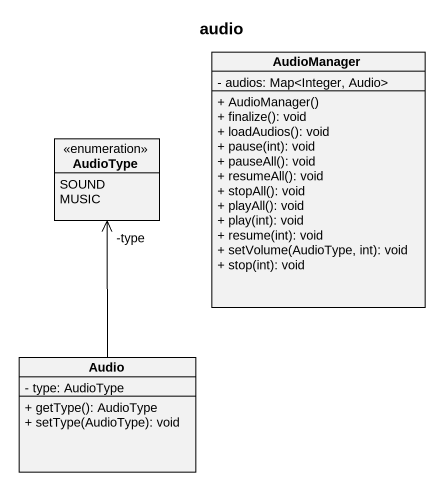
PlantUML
@startuml
title audio
hide circle
hide empty members
skinparam classAttributeIconSize 0
class AudioManager {
  - audios: Map<Integer, Audio>
  + AudioManager()
  + finalize(): void
  + loadAudios(): void
  + pause(int): void
  + pauseAll(): void
  + resumeAll(): void
  + stopAll(): void
  + playAll(): void
  + play(int): void
  + resume(int): void
  + setVolume(AudioType, int): void
  + stop(int): void
}
enum AudioType {
  SOUND
  MUSIC
}
class Audio {
  - type: AudioType
  + getType(): AudioType
  + setType(AudioType): void
}
Audio -up-> "-type" AudioType
@enduml
